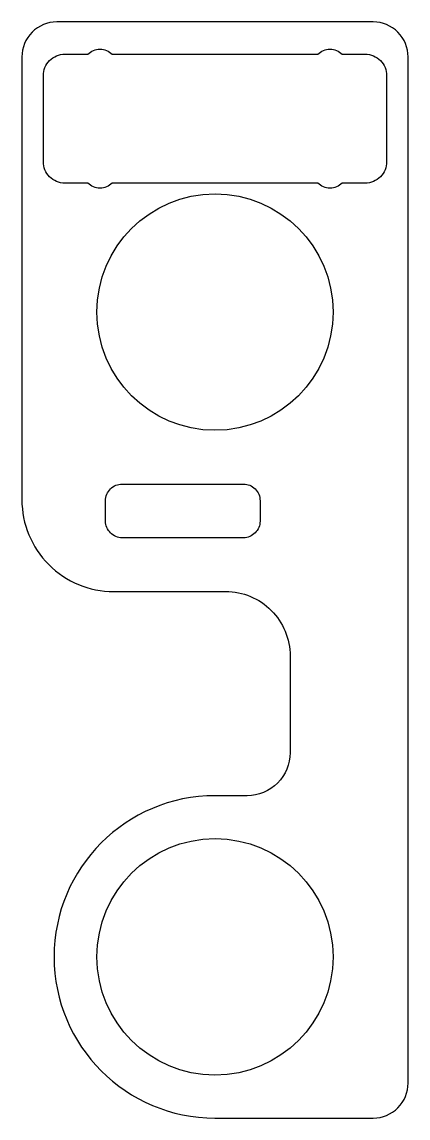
# Model space of a CAD drawing. Header units: millimetres. Extents: x -18 to 18, y -15 to 87.
import ezdxf

# ---------------------------------------------------------------- set-up
doc = ezdxf.new("R2010")
doc.units = ezdxf.units.MM

msp = doc.modelspace()

# ---------------------------------------------------------------- linework, layer by layer
for points in [[(14.75, -15, 0.414214), (18, -11.75), (18, 83.75, 0.414214), (14.75, 87), (-14.75, 87, 0.414214), (-18, 83.75), (-18, 42.55, 0.414214), (-9.45, 34), (1, 34, -0.414214), (7, 28), (7, 19, -0.414214), (3, 15), (0, 15, 1), (0, -15)], [(14, 72), (11.85, 72, -0.414214), (9.59, 72), (-9.59, 72, -0.414214), (-11.85, 72), (-14, 72, -0.414214), (-16, 74), (-16, 82, -0.414214), (-14, 84), (-11.85, 84, -0.414214), (-9.59, 84), (9.59, 84, -0.414214), (11.85, 84), (14, 84, -0.414214), (16, 82), (16, 74, -0.414214)], [(-8.65, 44), (2.65, 44, -0.414214), (4.2, 42.45), (4.2, 40.55, -0.414214), (2.65, 39), (-8.65, 39, -0.414214), (-10.2, 40.55), (-10.2, 42.45, -0.414214)]]:
    msp.add_lwpolyline(points, format="xyb", close=True)
for centre in [(0, 60), (0, 0)]:
    msp.add_circle(centre, 11)

doc.saveas('drawing.dxf')
